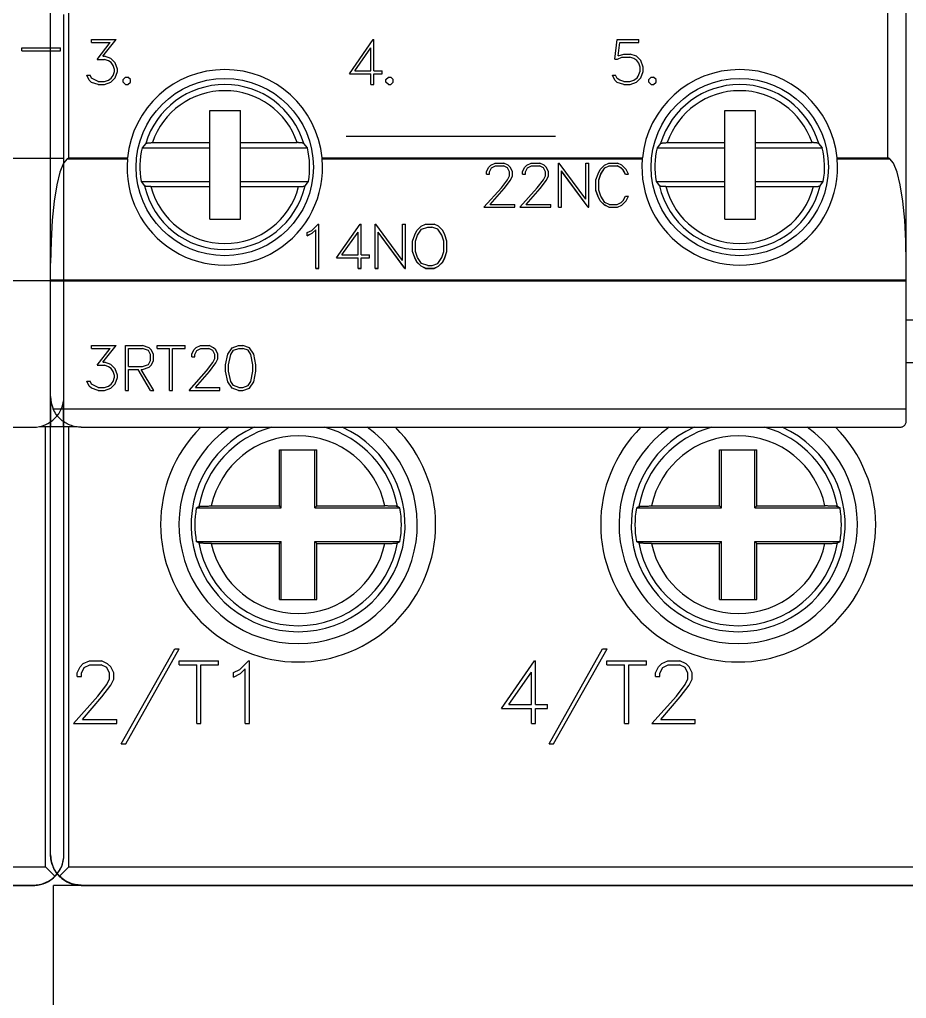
# Model space of a CAD drawing. Header units: millimetres. Extents: x -72 to 2978, y -1067 to 2817.
# Drawn here: x 362.91 to 391.93, y -854.9 to -822.87 of the extents above; entities that cross this region are included whole.
import ezdxf

# ---------------------------------------------------------------- set-up
doc = ezdxf.new("R2010")
doc.units = ezdxf.units.MM
doc.layers.add('00_COMPONENTS_1', color=7, linetype='Continuous')
doc.layers.add('10000_FRONT', color=7, linetype='Continuous')

msp = doc.modelspace()

# ---------------------------------------------------------------- linework, layer by layer
msp.add_line((380.453, -826.699), (373.604, -826.699))
at = {"layer": '00_COMPONENTS_1', "color": 7}
for p in [(364.023, -902.699), (408.823, -851.199)]:
    msp.add_line(p, (364.023, -851.199), dxfattribs=at)
at = {"layer": '10000_FRONT', "color": 7, "linetype": 'Continuous', "lineweight": 25}
for p, q in [((391.928, -836.009), (391.928, -781.409)), ((363.928, -836.189), (363.928, -782.209)), ((364.528, -827.393), (364.528, -790.025)), ((391.328, -827.393), (391.328, -790.025)), ((364.363, -827.409), (364.363, -822.709)), ((365.261, -823.526), (366.069, -823.526)), ((365.261, -823.624), (365.261, -823.526)), ((365.261, -823.624), (365.877, -823.624)), ((365.452, -824.174), (365.877, -823.624)), ((365.639, -824.074), (366.069, -823.526)), ((373.707, -824.646), (374.485, -823.526)), ((374.485, -823.526), (374.508, -823.526)), ((374.508, -824.548), (374.508, -823.526)), ((382.392, -824.169), (382.463, -823.526)), ((382.463, -823.526), (383.179, -823.526)), ((382.497, -824.062), (382.56, -823.624)), ((382.56, -823.624), (383.179, -823.624)), ((383.179, -823.624), (383.179, -823.526)), ((362.982, -823.792), (364.249, -823.792)), ((362.982, -823.89), (362.982, -823.792)), ((362.982, -823.89), (364.249, -823.89)), ((364.249, -823.89), (364.249, -823.792)), ((373.885, -824.548), (374.41, -823.792)), ((374.41, -824.548), (374.41, -823.792)), ((365.452, -824.174), (365.687, -824.174)), ((365.639, -824.074), (365.691, -824.074)), ((365.818, -824.219), (365.687, -824.174)), ((365.903, -824.144), (365.691, -824.074)), ((365.91, -824.279), (365.818, -824.219)), ((366.046, -824.288), (365.903, -824.144)), ((365.972, -824.372), (365.91, -824.279)), ((382.392, -824.169), (382.482, -824.169)), ((382.482, -824.169), (382.618, -824.1)), ((382.497, -824.062), (382.682, -824.002)), ((382.618, -824.1), (382.887, -824.1)), ((382.682, -824.002), (382.891, -824.002)), ((383.018, -824.145), (382.887, -824.1)), ((383.103, -824.072), (382.891, -824.002)), ((383.11, -824.207), (383.018, -824.145)), ((383.246, -824.216), (383.103, -824.072)), ((383.172, -824.299), (383.11, -824.207)), ((383.316, -824.428), (383.246, -824.216)), ((366.017, -824.503), (365.972, -824.372)), ((365.972, -824.7), (366.017, -824.567)), ((366.017, -824.567), (366.017, -824.503)), ((366.116, -824.499), (366.046, -824.288)), ((366.046, -824.783), (366.116, -824.571)), ((366.116, -824.571), (366.116, -824.499)), ((373.885, -824.548), (374.41, -824.548)), ((374.508, -824.548), (374.783, -824.548)), ((374.783, -824.646), (374.783, -824.548)), ((383.157, -824.722), (383.217, -824.565)), ((383.217, -824.431), (383.172, -824.299)), ((383.217, -824.565), (383.217, -824.431)), ((383.246, -824.782), (383.316, -824.57)), ((383.316, -824.57), (383.316, -824.428)), ((365.195, -824.854), (365.115, -824.692)), ((365.115, -824.692), (365.218, -824.692)), ((365.27, -824.926), (365.195, -824.854)), ((365.265, -824.788), (365.218, -824.692)), ((365.487, -824.898), (365.265, -824.788)), ((365.482, -824.996), (365.27, -824.926)), ((365.487, -824.898), (365.687, -824.898)), ((365.687, -824.898), (365.818, -824.852)), ((365.691, -824.996), (365.903, -824.925)), ((365.818, -824.852), (365.91, -824.792)), ((365.903, -824.925), (366.046, -824.783)), ((365.91, -824.792), (365.972, -824.7)), ((366.301, -824.837), (366.38, -824.758)), ((366.301, -824.917), (366.301, -824.837)), ((366.38, -824.996), (366.301, -824.917)), ((366.38, -824.758), (366.46, -824.758)), ((366.539, -824.837), (366.46, -824.758)), ((366.46, -824.996), (366.539, -824.917)), ((366.539, -824.917), (366.539, -824.837)), ((373.707, -824.646), (374.41, -824.646)), ((374.41, -824.996), (374.41, -824.646)), ((374.508, -824.646), (374.783, -824.646)), ((374.508, -824.996), (374.508, -824.646)), ((374.901, -824.837), (374.98, -824.758)), ((374.901, -824.917), (374.901, -824.837)), ((374.98, -824.996), (374.901, -824.917)), ((374.98, -824.758), (375.06, -824.758)), ((375.139, -824.837), (375.06, -824.758)), ((375.06, -824.996), (375.139, -824.917)), ((375.139, -824.917), (375.139, -824.837)), ((382.395, -824.854), (382.315, -824.692)), ((382.315, -824.692), (382.418, -824.692)), ((382.47, -824.926), (382.395, -824.854)), ((382.472, -824.799), (382.418, -824.692)), ((382.682, -824.996), (382.47, -824.926)), ((382.554, -824.852), (382.472, -824.799)), ((382.685, -824.898), (382.554, -824.852)), ((382.685, -824.898), (382.887, -824.898)), ((382.887, -824.898), (383.013, -824.857)), ((382.891, -824.996), (383.103, -824.925)), ((383.013, -824.857), (383.118, -824.781)), ((383.103, -824.925), (383.246, -824.782)), ((383.118, -824.781), (383.157, -824.722)), ((383.501, -824.837), (383.58, -824.758)), ((383.501, -824.917), (383.501, -824.837)), ((383.58, -824.996), (383.501, -824.917)), ((383.58, -824.758), (383.66, -824.758)), ((383.739, -824.837), (383.66, -824.758)), ((383.66, -824.996), (383.739, -824.917)), ((383.739, -824.917), (383.739, -824.837)), ((365.482, -824.996), (365.691, -824.996)), ((366.38, -824.996), (366.46, -824.996)), ((374.41, -824.996), (374.508, -824.996)), ((374.98, -824.996), (375.06, -824.996)), ((382.682, -824.996), (382.891, -824.996)), ((383.58, -824.996), (383.66, -824.996)), ((369.143, -825.849), (370.143, -825.849)), ((369.143, -826.899), (369.143, -825.849)), ((370.143, -826.899), (370.143, -825.849)), ((385.993, -825.849), (386.993, -825.849)), ((385.993, -826.899), (385.993, -825.849)), ((386.993, -826.899), (386.993, -825.849)), ((367.041, -826.928), (366.925, -827.069)), ((366.925, -827.069), (369.143, -827.069)), ((367.041, -826.928), (367.044, -826.925)), ((367.044, -826.925), (367.048, -826.923)), ((367.048, -826.923), (367.053, -826.92)), ((367.053, -826.92), (367.06, -826.918)), ((367.06, -826.918), (367.067, -826.916)), ((367.067, -826.916), (367.076, -826.914)), ((367.076, -826.914), (367.087, -826.911)), ((367.087, -826.911), (367.097, -826.91)), ((367.097, -826.91), (367.109, -826.908)), ((367.109, -826.908), (367.121, -826.906)), ((367.121, -826.906), (367.135, -826.905)), ((367.135, -826.905), (367.149, -826.903)), ((367.149, -826.903), (367.164, -826.902)), ((367.164, -826.902), (367.179, -826.901)), ((367.179, -826.901), (367.194, -826.9)), ((367.194, -826.9), (367.21, -826.9)), ((367.21, -826.9), (367.227, -826.899)), ((367.227, -826.899), (367.244, -826.899)), ((367.244, -826.899), (367.26, -826.899)), ((367.26, -826.899), (369.143, -826.899)), ((369.143, -827.069), (369.143, -826.899)), ((369.143, -828.169), (369.143, -827.069)), ((370.143, -826.899), (371.997, -826.899)), ((370.143, -827.069), (370.143, -826.899)), ((370.143, -827.069), (372.332, -827.069)), ((370.143, -828.169), (370.143, -827.069)), ((372.01, -826.899), (371.997, -826.899)), ((372.024, -826.899), (372.01, -826.899)), ((372.038, -826.899), (372.024, -826.899)), ((372.051, -826.9), (372.038, -826.899)), ((372.065, -826.9), (372.051, -826.9)), ((372.077, -826.901), (372.065, -826.9)), ((372.089, -826.902), (372.077, -826.901)), ((372.102, -826.903), (372.089, -826.902)), ((372.114, -826.904), (372.102, -826.903)), ((372.126, -826.905), (372.114, -826.904)), ((372.137, -826.906), (372.126, -826.905)), ((372.147, -826.908), (372.137, -826.906)), ((372.156, -826.909), (372.147, -826.908)), ((372.166, -826.911), (372.156, -826.909)), ((372.174, -826.912), (372.166, -826.911)), ((372.183, -826.914), (372.174, -826.912)), ((372.19, -826.916), (372.183, -826.914)), ((372.196, -826.918), (372.19, -826.916)), ((372.202, -826.919), (372.196, -826.918)), ((372.206, -826.921), (372.202, -826.919)), ((372.21, -826.923), (372.206, -826.921)), ((372.214, -826.926), (372.21, -826.923)), ((372.216, -826.928), (372.214, -826.926)), ((372.332, -827.069), (372.216, -826.928)), ((383.891, -826.928), (383.775, -827.069)), ((383.775, -827.069), (385.993, -827.069)), ((383.891, -826.928), (383.894, -826.925)), ((383.894, -826.925), (383.898, -826.923)), ((383.898, -826.923), (383.903, -826.92)), ((383.903, -826.92), (383.91, -826.918)), ((383.91, -826.918), (383.917, -826.916)), ((383.917, -826.916), (383.926, -826.914)), ((383.926, -826.914), (383.937, -826.911)), ((383.937, -826.911), (383.947, -826.91)), ((383.947, -826.91), (383.959, -826.908)), ((383.959, -826.908), (383.971, -826.906)), ((383.971, -826.906), (383.985, -826.905)), ((383.985, -826.905), (383.999, -826.903)), ((383.999, -826.903), (384.014, -826.902)), ((384.014, -826.902), (384.029, -826.901)), ((384.029, -826.901), (384.044, -826.9)), ((384.044, -826.9), (384.06, -826.9)), ((384.06, -826.9), (384.077, -826.899)), ((384.077, -826.899), (384.094, -826.899)), ((384.094, -826.899), (384.11, -826.899)), ((384.11, -826.899), (385.993, -826.899)), ((385.993, -827.069), (385.993, -826.899)), ((385.993, -828.169), (385.993, -827.069)), ((386.993, -826.899), (388.847, -826.899)), ((386.993, -827.069), (386.993, -826.899)), ((386.993, -827.069), (389.182, -827.069)), ((386.993, -828.169), (386.993, -827.069)), ((388.86, -826.899), (388.847, -826.899)), ((388.874, -826.899), (388.86, -826.899)), ((388.888, -826.899), (388.874, -826.899)), ((388.901, -826.9), (388.888, -826.899)), ((388.915, -826.9), (388.901, -826.9)), ((388.927, -826.901), (388.915, -826.9)), ((388.939, -826.902), (388.927, -826.901)), ((388.952, -826.903), (388.939, -826.902)), ((388.964, -826.904), (388.952, -826.903)), ((388.976, -826.905), (388.964, -826.904)), ((388.987, -826.906), (388.976, -826.905)), ((388.997, -826.908), (388.987, -826.906)), ((389.006, -826.909), (388.997, -826.908)), ((389.016, -826.911), (389.006, -826.909)), ((389.024, -826.912), (389.016, -826.911)), ((389.033, -826.914), (389.024, -826.912)), ((389.04, -826.916), (389.033, -826.914)), ((389.046, -826.918), (389.04, -826.916)), ((389.052, -826.919), (389.046, -826.918)), ((389.056, -826.921), (389.052, -826.919)), ((389.06, -826.923), (389.056, -826.921)), ((389.064, -826.926), (389.06, -826.923)), ((389.066, -826.928), (389.064, -826.926)), ((389.182, -827.069), (389.066, -826.928)), ((361.849, -827.409), (364.363, -827.409)), ((364.363, -831.406), (364.363, -827.409)), ((364.468, -827.428), (366.441, -827.428)), ((364.469, -827.428), (364.477, -827.423)), ((364.477, -827.423), (364.486, -827.418)), ((364.486, -827.418), (364.494, -827.413)), ((364.494, -827.413), (364.503, -827.408)), ((364.503, -827.408), (364.511, -827.403)), ((364.511, -827.403), (364.52, -827.398)), ((364.52, -827.398), (364.528, -827.393)), ((364.528, -827.393), (366.444, -827.393)), ((366.441, -827.423), (366.442, -827.418)), ((366.441, -827.428), (366.441, -827.423)), ((366.442, -827.413), (366.443, -827.408)), ((366.442, -827.418), (366.442, -827.413)), ((366.443, -827.403), (366.444, -827.398)), ((366.443, -827.408), (366.443, -827.403)), ((366.444, -827.398), (366.444, -827.393)), ((372.813, -827.398), (372.813, -827.393)), ((372.813, -827.393), (383.294, -827.393)), ((372.814, -827.403), (372.813, -827.398)), ((372.814, -827.408), (372.814, -827.403)), ((372.815, -827.413), (372.814, -827.408)), ((372.815, -827.418), (372.815, -827.413)), ((372.816, -827.423), (372.815, -827.418)), ((372.816, -827.428), (372.816, -827.423)), ((372.816, -827.428), (383.291, -827.428)), ((383.291, -827.423), (383.292, -827.418)), ((383.291, -827.428), (383.291, -827.423)), ((383.292, -827.413), (383.293, -827.408)), ((383.292, -827.418), (383.292, -827.413)), ((383.293, -827.403), (383.294, -827.398)), ((383.293, -827.408), (383.293, -827.403)), ((383.294, -827.398), (383.294, -827.393)), ((389.663, -827.398), (389.663, -827.393)), ((389.663, -827.393), (391.328, -827.393)), ((389.664, -827.403), (389.663, -827.398)), ((389.664, -827.408), (389.664, -827.403)), ((389.665, -827.413), (389.664, -827.408)), ((389.665, -827.418), (389.665, -827.413)), ((389.666, -827.423), (389.665, -827.418)), ((389.666, -827.428), (389.666, -827.423)), ((389.666, -827.428), (391.388, -827.428)), ((391.337, -827.398), (391.328, -827.393)), ((391.345, -827.403), (391.337, -827.398)), ((391.354, -827.408), (391.345, -827.403)), ((391.362, -827.413), (391.354, -827.408)), ((391.371, -827.418), (391.362, -827.413)), ((391.38, -827.423), (391.371, -827.418)), ((391.388, -827.428), (391.38, -827.423)), ((378.193, -827.847), (378.263, -827.706)), ((378.263, -827.706), (378.336, -827.636)), ((378.293, -827.849), (378.358, -827.722)), ((378.293, -827.855), (378.358, -827.728)), ((378.336, -827.636), (378.48, -827.567)), ((378.358, -827.722), (378.487, -827.658)), ((378.358, -827.728), (378.487, -827.663)), ((378.358, -827.728), (378.358, -827.722)), ((378.48, -827.567), (378.762, -827.567)), ((378.487, -827.658), (378.753, -827.658)), ((378.487, -827.663), (378.487, -827.658)), ((378.487, -827.663), (378.753, -827.663)), ((378.884, -827.722), (378.753, -827.658)), ((378.753, -827.663), (378.753, -827.658)), ((378.884, -827.727), (378.753, -827.663)), ((378.905, -827.637), (378.762, -827.567)), ((378.948, -827.849), (378.884, -827.722)), ((378.884, -827.727), (378.884, -827.722)), ((378.948, -827.855), (378.884, -827.727)), ((378.977, -827.707), (378.905, -827.637)), ((379.048, -827.849), (378.977, -827.707)), ((379.371, -827.847), (379.441, -827.706)), ((379.441, -827.706), (379.513, -827.636)), ((379.47, -827.849), (379.535, -827.722)), ((379.47, -827.855), (379.535, -827.728)), ((379.513, -827.636), (379.657, -827.567)), ((379.535, -827.722), (379.665, -827.658)), ((379.535, -827.728), (379.665, -827.663)), ((379.535, -827.728), (379.535, -827.722)), ((379.657, -827.567), (379.939, -827.567)), ((379.665, -827.658), (379.931, -827.658)), ((379.665, -827.663), (379.665, -827.658)), ((379.665, -827.663), (379.931, -827.663)), ((380.061, -827.722), (379.931, -827.658)), ((379.931, -827.663), (379.931, -827.658)), ((380.061, -827.727), (379.931, -827.663)), ((380.082, -827.637), (379.939, -827.567)), ((380.125, -827.849), (380.061, -827.722)), ((380.061, -827.727), (380.061, -827.722)), ((380.125, -827.855), (380.061, -827.727)), ((380.155, -827.707), (380.082, -827.637)), ((380.225, -827.849), (380.155, -827.707)), ((380.552, -827.567), (380.575, -827.567)), ((380.552, -829.015), (380.552, -827.567)), ((381.447, -828.75), (380.575, -827.567)), ((381.447, -827.567), (381.545, -827.567)), ((381.447, -828.75), (381.447, -827.567)), ((381.545, -829.015), (381.545, -827.567)), ((381.841, -827.914), (381.908, -827.775)), ((381.908, -827.775), (382.05, -827.637)), ((381.936, -827.921), (382.069, -827.722)), ((381.936, -827.927), (382.069, -827.728)), ((382.05, -827.637), (382.192, -827.567)), ((382.069, -827.722), (382.201, -827.658)), ((382.069, -827.728), (382.201, -827.663)), ((382.069, -827.728), (382.069, -827.722)), ((382.192, -827.567), (382.475, -827.567)), ((382.201, -827.658), (382.467, -827.658)), ((382.201, -827.663), (382.201, -827.658)), ((382.201, -827.663), (382.467, -827.663)), ((382.598, -827.724), (382.467, -827.658)), ((382.467, -827.663), (382.467, -827.658)), ((382.598, -827.729), (382.467, -827.663)), ((382.618, -827.636), (382.475, -827.567)), ((382.663, -827.788), (382.598, -827.724)), ((382.598, -827.729), (382.598, -827.724)), ((382.663, -827.794), (382.598, -827.729)), ((382.759, -827.774), (382.618, -827.636)), ((382.736, -827.928), (382.663, -827.788)), ((382.663, -827.794), (382.663, -827.788)), ((382.736, -827.934), (382.663, -827.794)), ((382.839, -827.934), (382.759, -827.774)), ((378.193, -827.934), (378.193, -827.847)), ((378.193, -827.928), (378.293, -827.928)), ((378.193, -827.934), (378.293, -827.934)), ((378.293, -827.934), (378.293, -827.849)), ((378.678, -828.382), (378.882, -828.114)), ((378.77, -828.397), (378.977, -828.125)), ((378.882, -828.114), (378.948, -827.982)), ((378.948, -827.982), (378.948, -827.849)), ((378.977, -828.125), (379.048, -827.986)), ((378.977, -828.131), (379.048, -827.992)), ((378.977, -828.131), (378.977, -828.125)), ((379.048, -827.992), (379.048, -827.849)), ((379.371, -827.934), (379.371, -827.847)), ((379.371, -827.928), (379.47, -827.928)), ((379.371, -827.934), (379.47, -827.934)), ((379.47, -827.934), (379.47, -827.849)), ((379.855, -828.382), (380.059, -828.114)), ((379.947, -828.397), (380.155, -828.125)), ((380.059, -828.114), (380.125, -827.982)), ((380.125, -827.982), (380.125, -827.849)), ((380.155, -828.125), (380.225, -827.986)), ((380.155, -828.131), (380.225, -827.992)), ((380.155, -828.131), (380.155, -828.125)), ((380.225, -827.992), (380.225, -827.849)), ((381.521, -829.009), (380.65, -827.826)), ((380.65, -829.015), (380.65, -827.826)), ((381.521, -829.015), (380.65, -827.832)), ((381.771, -828.12), (381.841, -827.914)), ((381.771, -828.461), (381.771, -828.12)), ((381.869, -828.118), (381.936, -827.921)), ((381.869, -828.124), (381.936, -827.927)), ((381.869, -828.458), (381.869, -828.118)), ((381.936, -827.927), (381.936, -827.921)), ((382.736, -827.928), (382.836, -827.928)), ((382.736, -827.934), (382.736, -827.928)), ((382.736, -827.934), (382.839, -827.934)), ((366.893, -828.169), (369.143, -828.169)), ((366.893, -828.169), (366.998, -828.31)), ((367.001, -828.312), (366.999, -828.31)), ((367.004, -828.314), (367.001, -828.312)), ((367.007, -828.316), (367.004, -828.314)), ((367.012, -828.318), (367.007, -828.316)), ((367.017, -828.32), (367.012, -828.318)), ((367.023, -828.322), (367.017, -828.32)), ((367.03, -828.324), (367.023, -828.322)), ((367.038, -828.325), (367.03, -828.324)), ((367.046, -828.327), (367.038, -828.325)), ((367.055, -828.329), (367.046, -828.327)), ((367.064, -828.33), (367.055, -828.329)), ((367.074, -828.331), (367.064, -828.33)), ((367.085, -828.333), (367.074, -828.331)), ((367.097, -828.334), (367.085, -828.333)), ((367.109, -828.335), (367.097, -828.334)), ((367.121, -828.336), (367.109, -828.335)), ((367.133, -828.337), (367.121, -828.336)), ((367.145, -828.337), (367.133, -828.337)), ((367.158, -828.338), (367.145, -828.337)), ((367.171, -828.338), (367.158, -828.338)), ((367.185, -828.339), (367.171, -828.338)), ((367.199, -828.339), (367.185, -828.339)), ((367.212, -828.339), (367.199, -828.339)), ((367.212, -828.339), (369.143, -828.339)), ((369.143, -828.339), (369.143, -828.169)), ((369.143, -829.399), (369.143, -828.339)), ((370.143, -828.169), (372.364, -828.169)), ((370.143, -828.339), (370.143, -828.169)), ((370.143, -828.339), (372.045, -828.339)), ((370.143, -829.399), (370.143, -828.339)), ((372.045, -828.339), (372.061, -828.339)), ((372.061, -828.339), (372.077, -828.338)), ((372.077, -828.338), (372.094, -828.338)), ((372.094, -828.338), (372.11, -828.337)), ((372.11, -828.337), (372.125, -828.336)), ((372.125, -828.336), (372.139, -828.335)), ((372.139, -828.335), (372.154, -828.334)), ((372.154, -828.334), (372.168, -828.333)), ((372.168, -828.333), (372.181, -828.331)), ((372.181, -828.331), (372.193, -828.33)), ((372.193, -828.33), (372.204, -828.328)), ((372.204, -828.328), (372.215, -828.326)), ((372.215, -828.326), (372.225, -828.324)), ((372.225, -828.324), (372.233, -828.322)), ((372.233, -828.322), (372.241, -828.32)), ((372.241, -828.32), (372.247, -828.318)), ((372.247, -828.318), (372.252, -828.315)), ((372.252, -828.315), (372.256, -828.313)), ((372.256, -828.313), (372.258, -828.31)), ((372.258, -828.31), (372.364, -828.169)), ((378.105, -829.015), (378.678, -828.382)), ((378.313, -828.912), (378.77, -828.397)), ((378.313, -828.918), (378.77, -828.403)), ((378.77, -828.403), (378.977, -828.131)), ((378.77, -828.403), (378.77, -828.397)), ((379.283, -829.015), (379.855, -828.382)), ((379.49, -828.912), (379.947, -828.397)), ((379.49, -828.918), (379.947, -828.403)), ((379.947, -828.403), (380.155, -828.131)), ((379.947, -828.403), (379.947, -828.397)), ((383.743, -828.169), (385.993, -828.169)), ((383.743, -828.169), (383.848, -828.31)), ((383.851, -828.312), (383.849, -828.31)), ((383.854, -828.314), (383.851, -828.312)), ((383.857, -828.316), (383.854, -828.314)), ((383.862, -828.318), (383.857, -828.316)), ((383.867, -828.32), (383.862, -828.318)), ((383.873, -828.322), (383.867, -828.32)), ((383.88, -828.324), (383.873, -828.322)), ((383.888, -828.325), (383.88, -828.324)), ((383.896, -828.327), (383.888, -828.325)), ((383.905, -828.329), (383.896, -828.327)), ((383.914, -828.33), (383.905, -828.329)), ((383.924, -828.331), (383.914, -828.33)), ((383.935, -828.333), (383.924, -828.331)), ((383.947, -828.334), (383.935, -828.333)), ((383.959, -828.335), (383.947, -828.334)), ((383.971, -828.336), (383.959, -828.335)), ((383.983, -828.337), (383.971, -828.336)), ((383.995, -828.337), (383.983, -828.337)), ((384.008, -828.338), (383.995, -828.337)), ((384.021, -828.338), (384.008, -828.338)), ((384.035, -828.339), (384.021, -828.338)), ((384.049, -828.339), (384.035, -828.339)), ((384.062, -828.339), (384.049, -828.339)), ((384.062, -828.339), (385.993, -828.339)), ((385.993, -828.339), (385.993, -828.169)), ((385.993, -829.399), (385.993, -828.339)), ((386.993, -828.169), (389.214, -828.169)), ((386.993, -828.339), (386.993, -828.169)), ((386.993, -828.339), (388.895, -828.339)), ((386.993, -829.399), (386.993, -828.339)), ((388.895, -828.339), (388.911, -828.339)), ((388.911, -828.339), (388.927, -828.338)), ((388.927, -828.338), (388.944, -828.338)), ((388.944, -828.338), (388.96, -828.337)), ((388.96, -828.337), (388.975, -828.336)), ((388.975, -828.336), (388.989, -828.335)), ((388.989, -828.335), (389.004, -828.334)), ((389.004, -828.334), (389.018, -828.333)), ((389.018, -828.333), (389.031, -828.331)), ((389.031, -828.331), (389.043, -828.33)), ((389.043, -828.33), (389.054, -828.328)), ((389.054, -828.328), (389.065, -828.326)), ((389.065, -828.326), (389.075, -828.324)), ((389.075, -828.324), (389.083, -828.322)), ((389.083, -828.322), (389.091, -828.32)), ((389.091, -828.32), (389.097, -828.318)), ((389.097, -828.318), (389.102, -828.315)), ((389.102, -828.315), (389.106, -828.313)), ((389.106, -828.313), (389.108, -828.31)), ((389.108, -828.31), (389.214, -828.169)), ((381.841, -828.662), (381.771, -828.456)), ((381.841, -828.668), (381.771, -828.461)), ((381.908, -828.801), (381.841, -828.662)), ((381.841, -828.668), (381.841, -828.662)), ((381.908, -828.807), (381.841, -828.668)), ((381.936, -828.655), (381.869, -828.458)), ((382.069, -828.854), (381.936, -828.655)), ((382.663, -828.788), (382.736, -828.648)), ((382.736, -828.648), (382.839, -828.648)), ((382.759, -828.802), (382.836, -828.648)), ((382.759, -828.808), (382.839, -828.648)), ((378.105, -829.015), (379.116, -829.015)), ((378.111, -829.009), (379.116, -829.009)), ((378.313, -828.918), (378.313, -828.912)), ((378.313, -828.918), (379.116, -828.918)), ((379.116, -829.015), (379.116, -828.918)), ((379.283, -829.015), (380.293, -829.015)), ((379.288, -829.009), (380.293, -829.009)), ((379.49, -828.918), (379.49, -828.912)), ((379.49, -828.918), (380.293, -828.918)), ((380.293, -829.015), (380.293, -828.918)), ((380.552, -829.009), (380.65, -829.009)), ((380.552, -829.015), (380.65, -829.015)), ((381.521, -829.009), (381.545, -829.009)), ((381.521, -829.015), (381.521, -829.009)), ((381.521, -829.015), (381.545, -829.015)), ((382.05, -828.939), (381.908, -828.801)), ((381.908, -828.807), (381.908, -828.801)), ((382.05, -828.945), (381.908, -828.807)), ((382.192, -829.009), (382.05, -828.939)), ((382.05, -828.945), (382.05, -828.939)), ((382.192, -829.015), (382.05, -828.945)), ((382.201, -828.918), (382.069, -828.854)), ((382.192, -829.009), (382.475, -829.009)), ((382.192, -829.015), (382.192, -829.009)), ((382.192, -829.015), (382.475, -829.015)), ((382.201, -828.918), (382.467, -828.918)), ((382.467, -828.918), (382.598, -828.852)), ((382.475, -829.009), (382.618, -828.94)), ((382.475, -829.015), (382.618, -828.946)), ((382.475, -829.015), (382.475, -829.009)), ((382.598, -828.852), (382.663, -828.788)), ((382.618, -828.94), (382.759, -828.802)), ((382.618, -828.946), (382.759, -828.808)), ((382.618, -828.946), (382.618, -828.94)), ((382.759, -828.808), (382.759, -828.802)), ((369.143, -829.399), (370.143, -829.399)), ((385.993, -829.399), (386.993, -829.399)), ((372.471, -829.771), (372.679, -829.567)), ((372.679, -829.567), (372.7, -829.567)), ((372.7, -831.015), (372.7, -829.567)), ((373.284, -830.67), (374.062, -829.567)), ((374.062, -829.567), (374.086, -829.567)), ((374.086, -830.574), (374.086, -829.567)), ((374.552, -829.567), (374.575, -829.567)), ((374.552, -831.015), (374.552, -829.567)), ((375.447, -830.75), (374.575, -829.567)), ((375.447, -829.567), (375.545, -829.567)), ((375.447, -830.75), (375.447, -829.567)), ((375.545, -831.015), (375.545, -829.567)), ((375.909, -829.775), (376.051, -829.636)), ((375.936, -829.922), (376.069, -829.725)), ((375.936, -829.928), (376.069, -829.73)), ((376.051, -829.636), (376.193, -829.567)), ((376.069, -829.725), (376.268, -829.659)), ((376.069, -829.73), (376.268, -829.664)), ((376.069, -829.73), (376.069, -829.725)), ((376.193, -829.567), (376.475, -829.567)), ((376.268, -829.659), (376.401, -829.659)), ((376.268, -829.664), (376.268, -829.659)), ((376.268, -829.664), (376.401, -829.664)), ((376.599, -829.725), (376.401, -829.659)), ((376.401, -829.664), (376.401, -829.659)), ((376.599, -829.73), (376.401, -829.664)), ((376.618, -829.636), (376.475, -829.567)), ((376.734, -829.922), (376.599, -829.725)), ((376.599, -829.73), (376.599, -829.725)), ((376.734, -829.928), (376.599, -829.73)), ((376.758, -829.775), (376.618, -829.636)), ((372.327, -829.843), (372.471, -829.771)), ((372.327, -829.944), (372.327, -829.843)), ((372.327, -829.939), (372.49, -829.86)), ((372.327, -829.944), (372.49, -829.865)), ((372.49, -829.86), (372.602, -829.748)), ((372.49, -829.865), (372.602, -829.754)), ((372.49, -829.865), (372.49, -829.86)), ((372.602, -829.754), (372.602, -829.748)), ((372.602, -831.015), (372.602, -829.754)), ((373.462, -830.568), (373.988, -829.823)), ((373.462, -830.574), (373.988, -829.829)), ((373.988, -829.829), (373.988, -829.823)), ((373.988, -830.574), (373.988, -829.829)), ((375.521, -831.009), (374.65, -829.826)), ((374.65, -829.832), (374.65, -829.826)), ((375.521, -831.015), (374.65, -829.832)), ((374.65, -831.015), (374.65, -829.832)), ((375.771, -830.12), (375.842, -829.914)), ((375.842, -829.914), (375.909, -829.775)), ((375.869, -830.119), (375.936, -829.922)), ((375.869, -830.125), (375.936, -829.928)), ((375.936, -829.928), (375.936, -829.922)), ((376.8, -830.119), (376.734, -829.922)), ((376.734, -829.928), (376.734, -829.922)), ((376.8, -830.125), (376.734, -829.928)), ((376.827, -829.914), (376.758, -829.775)), ((376.898, -830.12), (376.827, -829.914)), ((375.771, -830.461), (375.771, -830.12)), ((375.869, -830.458), (375.869, -830.119)), ((376.8, -830.458), (376.8, -830.119)), ((376.898, -830.461), (376.898, -830.12)), ((373.284, -830.67), (373.988, -830.67)), ((373.288, -830.664), (373.988, -830.664)), ((373.462, -830.574), (373.462, -830.568)), ((373.462, -830.574), (373.988, -830.574)), ((373.988, -831.015), (373.988, -830.664)), ((374.086, -830.574), (374.36, -830.574)), ((374.086, -830.664), (374.36, -830.664)), ((374.086, -830.67), (374.086, -830.664)), ((374.086, -830.67), (374.36, -830.67)), ((374.086, -831.015), (374.086, -830.67)), ((374.36, -830.67), (374.36, -830.574)), ((375.842, -830.662), (375.771, -830.456)), ((375.842, -830.668), (375.771, -830.461)), ((375.909, -830.801), (375.842, -830.662)), ((375.842, -830.668), (375.842, -830.662)), ((375.909, -830.807), (375.842, -830.668)), ((375.936, -830.655), (375.869, -830.458)), ((376.069, -830.852), (375.936, -830.655)), ((376.599, -830.852), (376.734, -830.655)), ((376.734, -830.655), (376.8, -830.458)), ((376.758, -830.801), (376.827, -830.662)), ((376.758, -830.807), (376.827, -830.668)), ((376.827, -830.662), (376.898, -830.456)), ((376.827, -830.668), (376.898, -830.461)), ((376.827, -830.668), (376.827, -830.662)), ((372.602, -831.009), (372.7, -831.009)), ((373.988, -831.009), (374.086, -831.009)), ((374.552, -831.009), (374.65, -831.009)), ((375.521, -831.009), (375.545, -831.009)), ((375.521, -831.015), (375.521, -831.009)), ((376.051, -830.939), (375.909, -830.801)), ((375.909, -830.807), (375.909, -830.801)), ((376.051, -830.945), (375.909, -830.807)), ((376.193, -831.009), (376.051, -830.939)), ((376.051, -830.945), (376.051, -830.939)), ((376.193, -831.015), (376.051, -830.945)), ((376.268, -830.918), (376.069, -830.852)), ((376.193, -831.009), (376.475, -831.009)), ((376.193, -831.015), (376.193, -831.009)), ((376.268, -830.918), (376.417, -830.918)), ((376.417, -830.918), (376.599, -830.852)), ((376.475, -831.009), (376.618, -830.939)), ((376.475, -831.015), (376.618, -830.945)), ((376.475, -831.015), (376.475, -831.009)), ((376.618, -830.939), (376.758, -830.801)), ((376.618, -830.945), (376.758, -830.807)), ((376.618, -830.945), (376.618, -830.939)), ((376.758, -830.807), (376.758, -830.801)), ((372.602, -831.015), (372.7, -831.015)), ((373.988, -831.015), (374.086, -831.015)), ((374.552, -831.015), (374.65, -831.015)), ((375.521, -831.015), (375.545, -831.015)), ((376.193, -831.015), (376.475, -831.015)), ((354.513, -831.406), (364.363, -831.406)), ((363.928, -831.39), (391.928, -831.39)), ((363.928, -831.425), (391.928, -831.425)), ((364.363, -835.209), (364.363, -831.406)), ((391.928, -832.699), (392.928, -832.699)), ((365.261, -833.536), (366.069, -833.536)), ((365.261, -833.634), (365.261, -833.536)), ((365.639, -834.084), (366.069, -833.536)), ((366.375, -833.536), (366.939, -833.536)), ((366.375, -835.006), (366.375, -833.536)), ((367.15, -833.607), (366.939, -833.536)), ((367.41, -833.536), (368.331, -833.536)), ((367.41, -833.634), (367.41, -833.536)), ((368.331, -833.634), (368.331, -833.536)), ((368.689, -833.606), (368.833, -833.536)), ((368.833, -833.536), (369.115, -833.536)), ((369.258, -833.607), (369.115, -833.536)), ((369.867, -833.607), (370.08, -833.536)), ((370.08, -833.536), (370.222, -833.536)), ((370.435, -833.607), (370.222, -833.536)), ((365.261, -833.634), (365.877, -833.634)), ((365.452, -834.184), (365.877, -833.634)), ((366.473, -833.634), (366.935, -833.634)), ((366.473, -834.222), (366.473, -833.634)), ((367.131, -833.701), (366.935, -833.634)), ((367.196, -833.829), (367.131, -833.701)), ((367.224, -833.678), (367.15, -833.607)), ((367.196, -834.027), (367.196, -833.829)), ((367.294, -833.821), (367.224, -833.678)), ((367.294, -834.034), (367.294, -833.821)), ((367.41, -833.634), (367.822, -833.634)), ((367.822, -835.006), (367.822, -833.634)), ((367.92, -833.634), (368.331, -833.634)), ((367.92, -835.006), (367.92, -833.634)), ((368.547, -833.82), (368.617, -833.677)), ((368.547, -833.909), (368.547, -833.82)), ((368.617, -833.677), (368.689, -833.606)), ((368.646, -833.828), (368.711, -833.699)), ((368.646, -833.909), (368.646, -833.828)), ((368.711, -833.699), (368.841, -833.634)), ((368.841, -833.634), (369.107, -833.634)), ((369.237, -833.699), (369.107, -833.634)), ((369.301, -833.828), (369.237, -833.699)), ((369.331, -833.678), (369.258, -833.607)), ((369.301, -833.957), (369.301, -833.828)), ((369.401, -833.822), (369.331, -833.678)), ((369.401, -833.967), (369.401, -833.822)), ((369.655, -834.166), (369.724, -833.82)), ((369.724, -833.82), (369.867, -833.607)), ((369.753, -834.169), (369.822, -833.83)), ((369.822, -833.83), (369.914, -833.691)), ((369.914, -833.691), (370.085, -833.633)), ((370.085, -833.633), (370.218, -833.633)), ((370.388, -833.691), (370.218, -833.633)), ((370.48, -833.83), (370.388, -833.691)), ((370.579, -833.82), (370.435, -833.607)), ((370.549, -834.169), (370.48, -833.83)), ((370.647, -834.166), (370.579, -833.82)), ((363.928, -834.099), (363.928, -834.099)), ((365.452, -834.184), (365.687, -834.184)), ((365.639, -834.084), (365.691, -834.084)), ((365.818, -834.229), (365.687, -834.184)), ((365.903, -834.154), (365.691, -834.084)), ((366.046, -834.298), (365.903, -834.154)), ((366.935, -834.222), (367.131, -834.155)), ((367.131, -834.155), (367.196, -834.027)), ((367.15, -834.249), (367.224, -834.178)), ((367.224, -834.178), (367.294, -834.034)), ((368.547, -833.909), (368.646, -833.909)), ((369.031, -834.363), (369.235, -834.091)), ((369.123, -834.385), (369.331, -834.108)), ((369.235, -834.091), (369.301, -833.957)), ((369.331, -834.108), (369.401, -833.967)), ((369.655, -834.376), (369.655, -834.166)), ((369.753, -834.37), (369.753, -834.169)), ((370.549, -834.37), (370.549, -834.169)), ((370.647, -834.376), (370.647, -834.166)), ((391.928, -834.089), (392.928, -834.089)), ((365.91, -834.289), (365.818, -834.229)), ((365.972, -834.382), (365.91, -834.289)), ((366.017, -834.513), (365.972, -834.382)), ((366.017, -834.577), (366.017, -834.513)), ((366.116, -834.509), (366.046, -834.298)), ((366.116, -834.581), (366.116, -834.509)), ((366.473, -834.222), (366.935, -834.222)), ((366.473, -834.32), (366.79, -834.32)), ((366.473, -835.006), (366.473, -834.32)), ((367.2, -835.006), (366.79, -834.32)), ((367.306, -835.006), (366.896, -834.32)), ((366.896, -834.32), (366.939, -834.32)), ((366.939, -834.32), (367.15, -834.249)), ((368.459, -835.006), (369.031, -834.363)), ((368.666, -834.908), (369.123, -834.385)), ((369.724, -834.722), (369.655, -834.376)), ((369.822, -834.71), (369.753, -834.37)), ((370.48, -834.71), (370.549, -834.37)), ((370.579, -834.722), (370.647, -834.376)), ((365.195, -834.864), (365.115, -834.702)), ((365.115, -834.702), (365.218, -834.702)), ((365.265, -834.798), (365.218, -834.702)), ((365.487, -834.908), (365.265, -834.798)), ((365.818, -834.862), (365.91, -834.802)), ((365.903, -834.935), (366.046, -834.793)), ((365.91, -834.802), (365.972, -834.71)), ((365.972, -834.71), (366.017, -834.577)), ((366.046, -834.793), (366.116, -834.581)), ((369.867, -834.935), (369.724, -834.722)), ((369.914, -834.849), (369.822, -834.71)), ((370.085, -834.906), (369.914, -834.849)), ((370.218, -834.906), (370.388, -834.849)), ((370.388, -834.849), (370.48, -834.71)), ((370.435, -834.935), (370.579, -834.722)), ((365.27, -834.936), (365.195, -834.864)), ((365.482, -835.006), (365.27, -834.936)), ((365.482, -835.006), (365.691, -835.006)), ((365.487, -834.908), (365.687, -834.908)), ((365.687, -834.908), (365.818, -834.862)), ((365.691, -835.006), (365.903, -834.935)), ((366.375, -835.006), (366.473, -835.006)), ((367.2, -835.006), (367.306, -835.006)), ((367.822, -835.006), (367.92, -835.006)), ((368.459, -835.006), (369.469, -835.006)), ((368.666, -834.908), (369.469, -834.908)), ((369.469, -835.006), (369.469, -834.908)), ((370.08, -835.006), (369.867, -834.935)), ((370.08, -835.006), (370.222, -835.006)), ((370.085, -834.906), (370.218, -834.906)), ((370.222, -835.006), (370.435, -834.935)), ((363.938, -836.189), (363.938, -835.35)), ((364.353, -836.189), (364.353, -835.35)), ((364.363, -836.189), (364.363, -835.217)), ((364.036, -835.659), (364.012, -835.609)), ((364.012, -835.609), (391.928, -835.609)), ((364.062, -835.709), (364.036, -835.659)), ((364.092, -835.757), (364.062, -835.709)), ((364.124, -835.803), (364.092, -835.757)), ((364.159, -835.848), (364.124, -835.803)), ((364.196, -835.889), (364.159, -835.848)), ((364.233, -835.928), (364.196, -835.889)), ((364.272, -835.963), (364.233, -835.928)), ((364.311, -835.995), (364.272, -835.963)), ((364.35, -836.025), (364.311, -835.995)), ((364.39, -836.052), (364.35, -836.025)), ((364.432, -836.077), (364.39, -836.052)), ((364.475, -836.1), (364.432, -836.077)), ((364.519, -836.121), (364.475, -836.1)), ((364.564, -836.14), (364.519, -836.121)), ((391.882, -836.137), (391.894, -836.12)), ((391.894, -836.12), (391.906, -836.102)), ((391.906, -836.102), (391.915, -836.081)), ((391.915, -836.081), (391.922, -836.059)), ((391.922, -836.059), (391.927, -836.035)), ((391.927, -836.035), (391.928, -836.009)), ((354.513, -836.209), (363.363, -836.209)), ((363.562, -836.189), (364.363, -836.189)), ((363.763, -850.589), (363.763, -836.189)), ((363.928, -836.189), (364.528, -836.189)), ((363.928, -850.189), (363.928, -836.189)), ((364.363, -850.189), (364.363, -836.189)), ((364.528, -836.189), (364.73, -836.189)), ((364.528, -850.589), (364.528, -836.189)), ((364.61, -836.157), (364.564, -836.14)), ((364.656, -836.171), (364.61, -836.157)), ((364.702, -836.183), (364.656, -836.171)), ((364.748, -836.192), (364.702, -836.183)), ((364.794, -836.2), (364.748, -836.192)), ((364.84, -836.205), (364.794, -836.2)), ((364.884, -836.208), (364.84, -836.205)), ((364.928, -836.209), (364.884, -836.208)), ((364.928, -836.209), (391.728, -836.209)), ((391.728, -836.209), (391.747, -836.208)), ((391.747, -836.208), (391.765, -836.205)), ((391.765, -836.205), (391.783, -836.201)), ((391.783, -836.201), (391.801, -836.195)), ((391.801, -836.195), (391.819, -836.187)), ((391.819, -836.187), (391.836, -836.178)), ((391.836, -836.178), (391.852, -836.166)), ((391.852, -836.166), (391.867, -836.153)), ((391.867, -836.153), (391.882, -836.137)), ((371.416, -836.949), (372.641, -836.949)), ((371.416, -838.786), (371.416, -836.949)), ((371.478, -838.849), (371.478, -836.949)), ((372.578, -838.849), (372.578, -836.949)), ((372.641, -838.786), (372.641, -836.949)), ((385.816, -836.949), (387.041, -836.949)), ((385.816, -838.786), (385.816, -836.949)), ((385.878, -838.849), (385.878, -836.949)), ((386.978, -838.849), (386.978, -836.949)), ((387.041, -838.786), (387.041, -836.949)), ((368.696, -838.849), (368.708, -838.843)), ((368.696, -838.849), (371.478, -838.849)), ((368.708, -838.843), (368.719, -838.836)), ((368.719, -838.836), (368.731, -838.83)), ((368.731, -838.83), (368.743, -838.824)), ((368.743, -838.824), (368.754, -838.817)), ((368.754, -838.817), (368.766, -838.811)), ((368.766, -838.811), (368.778, -838.805)), ((368.778, -838.805), (368.782, -838.803)), ((368.782, -838.803), (368.789, -838.802)), ((368.789, -838.802), (368.799, -838.8)), ((368.799, -838.8), (368.81, -838.799)), ((368.81, -838.799), (368.824, -838.797)), ((368.824, -838.797), (368.84, -838.796)), ((368.84, -838.796), (368.859, -838.794)), ((368.859, -838.794), (368.879, -838.793)), ((368.879, -838.793), (368.901, -838.792)), ((368.901, -838.792), (368.924, -838.791)), ((368.924, -838.791), (368.95, -838.79)), ((368.95, -838.79), (368.977, -838.789)), ((368.977, -838.789), (369.005, -838.788)), ((369.005, -838.788), (369.033, -838.788)), ((369.033, -838.788), (369.062, -838.787)), ((369.062, -838.787), (369.093, -838.787)), ((369.093, -838.787), (369.125, -838.786)), ((369.125, -838.786), (369.157, -838.786)), ((369.157, -838.786), (369.188, -838.786)), ((369.188, -838.786), (371.416, -838.786)), ((371.478, -838.849), (371.416, -838.786)), ((372.578, -838.849), (372.641, -838.786)), ((372.578, -838.849), (375.361, -838.849)), ((372.641, -838.786), (374.869, -838.786)), ((374.894, -838.786), (374.869, -838.786)), ((374.92, -838.786), (374.894, -838.786)), ((374.947, -838.786), (374.92, -838.786)), ((374.973, -838.787), (374.947, -838.786)), ((374.998, -838.787), (374.973, -838.787)), ((375.023, -838.787), (374.998, -838.787)), ((375.046, -838.788), (375.023, -838.787)), ((375.069, -838.789), (375.046, -838.788)), ((375.092, -838.789), (375.069, -838.789)), ((375.114, -838.79), (375.092, -838.789)), ((375.135, -838.791), (375.114, -838.79)), ((375.154, -838.792), (375.135, -838.791)), ((375.172, -838.793), (375.154, -838.792)), ((375.189, -838.794), (375.172, -838.793)), ((375.205, -838.795), (375.189, -838.794)), ((375.22, -838.796), (375.205, -838.795)), ((375.234, -838.797), (375.22, -838.796)), ((375.245, -838.799), (375.234, -838.797)), ((375.255, -838.8), (375.245, -838.799)), ((375.263, -838.801), (375.255, -838.8)), ((375.27, -838.802), (375.263, -838.801)), ((375.276, -838.804), (375.27, -838.802)), ((375.279, -838.805), (375.276, -838.804)), ((375.291, -838.811), (375.279, -838.805)), ((375.302, -838.817), (375.291, -838.811)), ((375.314, -838.824), (375.302, -838.817)), ((375.326, -838.83), (375.314, -838.824)), ((375.337, -838.836), (375.326, -838.83)), ((375.349, -838.843), (375.337, -838.836)), ((375.361, -838.849), (375.349, -838.843)), ((383.096, -838.849), (383.108, -838.843)), ((383.096, -838.849), (385.878, -838.849)), ((383.108, -838.843), (383.119, -838.836)), ((383.119, -838.836), (383.131, -838.83)), ((383.131, -838.83), (383.143, -838.824)), ((383.143, -838.824), (383.154, -838.817)), ((383.154, -838.817), (383.166, -838.811)), ((383.166, -838.811), (383.178, -838.805)), ((383.178, -838.805), (383.182, -838.803)), ((383.182, -838.803), (383.189, -838.802)), ((383.189, -838.802), (383.199, -838.8)), ((383.199, -838.8), (383.21, -838.799)), ((383.21, -838.799), (383.224, -838.797)), ((383.224, -838.797), (383.24, -838.796)), ((383.24, -838.796), (383.259, -838.794)), ((383.259, -838.794), (383.279, -838.793)), ((383.279, -838.793), (383.301, -838.792)), ((383.301, -838.792), (383.324, -838.791)), ((383.324, -838.791), (383.35, -838.79)), ((383.35, -838.79), (383.377, -838.789)), ((383.377, -838.789), (383.405, -838.788)), ((383.405, -838.788), (383.433, -838.788)), ((383.433, -838.788), (383.462, -838.787)), ((383.462, -838.787), (383.493, -838.787)), ((383.493, -838.787), (383.525, -838.786)), ((383.525, -838.786), (383.557, -838.786)), ((383.557, -838.786), (383.588, -838.786)), ((383.588, -838.786), (385.816, -838.786)), ((385.878, -838.849), (385.816, -838.786)), ((386.978, -838.849), (387.041, -838.786)), ((386.978, -838.849), (389.761, -838.849)), ((387.041, -838.786), (389.269, -838.786)), ((389.294, -838.786), (389.269, -838.786)), ((389.32, -838.786), (389.294, -838.786)), ((389.347, -838.786), (389.32, -838.786)), ((389.373, -838.787), (389.347, -838.786)), ((389.398, -838.787), (389.373, -838.787)), ((389.423, -838.787), (389.398, -838.787)), ((389.446, -838.788), (389.423, -838.787)), ((389.469, -838.789), (389.446, -838.788)), ((389.492, -838.789), (389.469, -838.789)), ((389.514, -838.79), (389.492, -838.789)), ((389.535, -838.791), (389.514, -838.79)), ((389.554, -838.792), (389.535, -838.791)), ((389.572, -838.793), (389.554, -838.792)), ((389.589, -838.794), (389.572, -838.793)), ((389.605, -838.795), (389.589, -838.794)), ((389.62, -838.796), (389.605, -838.795)), ((389.634, -838.797), (389.62, -838.796)), ((389.645, -838.799), (389.634, -838.797)), ((389.655, -838.8), (389.645, -838.799)), ((389.663, -838.801), (389.655, -838.8)), ((389.67, -838.802), (389.663, -838.801)), ((389.676, -838.804), (389.67, -838.802)), ((389.679, -838.805), (389.676, -838.804)), ((389.691, -838.811), (389.679, -838.805)), ((389.702, -838.817), (389.691, -838.811)), ((389.714, -838.824), (389.702, -838.817)), ((389.726, -838.83), (389.714, -838.824)), ((389.737, -838.836), (389.726, -838.83)), ((389.749, -838.843), (389.737, -838.836)), ((389.761, -838.849), (389.749, -838.843)), ((368.708, -839.955), (368.696, -839.949)), ((368.696, -839.949), (371.478, -839.949)), ((368.719, -839.961), (368.708, -839.955)), ((368.731, -839.968), (368.719, -839.961)), ((368.743, -839.974), (368.731, -839.968)), ((368.754, -839.98), (368.743, -839.974)), ((371.416, -840.012), (371.478, -839.949)), ((371.478, -841.849), (371.478, -839.949)), ((372.641, -840.012), (372.578, -839.949)), ((372.578, -839.949), (375.361, -839.949)), ((372.578, -841.849), (372.578, -839.949)), ((375.302, -839.98), (375.314, -839.974)), ((375.314, -839.974), (375.326, -839.968)), ((375.326, -839.968), (375.337, -839.961)), ((375.337, -839.961), (375.349, -839.955)), ((375.349, -839.955), (375.361, -839.949)), ((383.108, -839.955), (383.096, -839.949)), ((383.096, -839.949), (385.878, -839.949)), ((383.119, -839.961), (383.108, -839.955)), ((383.131, -839.968), (383.119, -839.961)), ((383.143, -839.974), (383.131, -839.968)), ((383.154, -839.98), (383.143, -839.974)), ((385.816, -840.012), (385.878, -839.949)), ((385.878, -841.849), (385.878, -839.949)), ((387.041, -840.012), (386.978, -839.949)), ((386.978, -839.949), (389.761, -839.949)), ((386.978, -841.849), (386.978, -839.949)), ((389.702, -839.98), (389.714, -839.974)), ((389.714, -839.974), (389.726, -839.968)), ((389.726, -839.968), (389.737, -839.961)), ((389.737, -839.961), (389.749, -839.955)), ((389.749, -839.955), (389.761, -839.949)), ((368.766, -839.986), (368.754, -839.98)), ((368.778, -839.993), (368.766, -839.986)), ((368.781, -839.994), (368.778, -839.993)), ((368.786, -839.995), (368.781, -839.994)), ((368.794, -839.997), (368.786, -839.995)), ((368.802, -839.998), (368.794, -839.997)), ((368.812, -839.999), (368.802, -839.998)), ((368.823, -840), (368.812, -839.999)), ((368.836, -840.002), (368.823, -840)), ((368.851, -840.003), (368.836, -840.002)), ((368.868, -840.004), (368.851, -840.003)), ((368.885, -840.005), (368.868, -840.004)), ((368.902, -840.006), (368.885, -840.005)), ((368.922, -840.007), (368.902, -840.006)), ((368.943, -840.008), (368.922, -840.007)), ((368.965, -840.008), (368.943, -840.008)), ((368.988, -840.009), (368.965, -840.008)), ((369.011, -840.01), (368.988, -840.009)), ((369.034, -840.01), (369.011, -840.01)), ((369.058, -840.011), (369.034, -840.01)), ((369.084, -840.011), (369.058, -840.011)), ((369.11, -840.011), (369.084, -840.011)), ((369.136, -840.012), (369.11, -840.011)), ((369.162, -840.012), (369.136, -840.012)), ((369.188, -840.012), (369.162, -840.012)), ((369.188, -840.012), (371.416, -840.012)), ((371.416, -841.849), (371.416, -840.012)), ((372.641, -840.012), (374.869, -840.012)), ((372.641, -841.849), (372.641, -840.012)), ((374.869, -840.012), (374.9, -840.012)), ((374.9, -840.012), (374.932, -840.012)), ((374.932, -840.012), (374.964, -840.011)), ((374.964, -840.011), (374.995, -840.011)), ((374.995, -840.011), (375.024, -840.01)), ((375.024, -840.01), (375.052, -840.01)), ((375.052, -840.01), (375.08, -840.009)), ((375.08, -840.009), (375.107, -840.008)), ((375.107, -840.008), (375.133, -840.007)), ((375.133, -840.007), (375.156, -840.006)), ((375.156, -840.006), (375.177, -840.005)), ((375.177, -840.005), (375.198, -840.003)), ((375.198, -840.003), (375.217, -840.002)), ((375.217, -840.002), (375.233, -840)), ((375.233, -840), (375.247, -839.999)), ((375.247, -839.999), (375.258, -839.998)), ((375.258, -839.998), (375.268, -839.996)), ((375.268, -839.996), (375.275, -839.994)), ((375.275, -839.994), (375.279, -839.993)), ((375.279, -839.993), (375.291, -839.986)), ((375.291, -839.986), (375.302, -839.98)), ((383.166, -839.986), (383.154, -839.98)), ((383.178, -839.993), (383.166, -839.986)), ((383.181, -839.994), (383.178, -839.993)), ((383.186, -839.995), (383.181, -839.994)), ((383.194, -839.997), (383.186, -839.995)), ((383.202, -839.998), (383.194, -839.997)), ((383.212, -839.999), (383.202, -839.998)), ((383.223, -840), (383.212, -839.999)), ((383.236, -840.002), (383.223, -840)), ((383.251, -840.003), (383.236, -840.002)), ((383.268, -840.004), (383.251, -840.003)), ((383.285, -840.005), (383.268, -840.004)), ((383.302, -840.006), (383.285, -840.005)), ((383.322, -840.007), (383.302, -840.006)), ((383.343, -840.008), (383.322, -840.007)), ((383.365, -840.008), (383.343, -840.008)), ((383.388, -840.009), (383.365, -840.008)), ((383.411, -840.01), (383.388, -840.009)), ((383.434, -840.01), (383.411, -840.01)), ((383.458, -840.011), (383.434, -840.01)), ((383.484, -840.011), (383.458, -840.011)), ((383.51, -840.011), (383.484, -840.011)), ((383.536, -840.012), (383.51, -840.011)), ((383.562, -840.012), (383.536, -840.012)), ((383.588, -840.012), (383.562, -840.012)), ((383.588, -840.012), (385.816, -840.012)), ((385.816, -841.849), (385.816, -840.012)), ((387.041, -840.012), (389.269, -840.012)), ((387.041, -841.849), (387.041, -840.012)), ((389.269, -840.012), (389.3, -840.012)), ((389.3, -840.012), (389.332, -840.012)), ((389.332, -840.012), (389.364, -840.011)), ((389.364, -840.011), (389.395, -840.011)), ((389.395, -840.011), (389.424, -840.01)), ((389.424, -840.01), (389.452, -840.01)), ((389.452, -840.01), (389.48, -840.009)), ((389.48, -840.009), (389.507, -840.008)), ((389.507, -840.008), (389.533, -840.007)), ((389.533, -840.007), (389.556, -840.006)), ((389.556, -840.006), (389.577, -840.005)), ((389.577, -840.005), (389.598, -840.003)), ((389.598, -840.003), (389.617, -840.002)), ((389.617, -840.002), (389.633, -840)), ((389.633, -840), (389.647, -839.999)), ((389.647, -839.999), (389.658, -839.998)), ((389.658, -839.998), (389.668, -839.996)), ((389.668, -839.996), (389.675, -839.994)), ((389.675, -839.994), (389.679, -839.993)), ((389.679, -839.993), (389.691, -839.986)), ((389.691, -839.986), (389.702, -839.98)), ((371.416, -841.849), (372.641, -841.849)), ((385.816, -841.849), (387.041, -841.849)), ((366.239, -846.571), (367.993, -843.455)), ((366.387, -846.571), (368.14, -843.455)), ((367.993, -843.455), (368.14, -843.455)), ((380.239, -846.571), (381.993, -843.455)), ((380.387, -846.571), (382.14, -843.455)), ((381.993, -843.455), (382.14, -843.455)), ((364.8, -844.245), (364.897, -844.044)), ((364.897, -844.044), (364.999, -843.944)), ((364.939, -844.256), (365.03, -844.075)), ((364.999, -843.944), (365.2, -843.847)), ((365.03, -844.075), (365.211, -843.984)), ((365.2, -843.847), (365.595, -843.847)), ((365.211, -843.984), (365.583, -843.984)), ((365.766, -844.075), (365.583, -843.984)), ((365.795, -843.946), (365.595, -843.847)), ((365.855, -844.256), (365.766, -844.075)), ((365.897, -844.046), (365.795, -843.946)), ((365.996, -844.247), (365.897, -844.046)), ((368.135, -843.847), (369.425, -843.847)), ((368.135, -843.984), (368.135, -843.847)), ((368.135, -843.984), (368.711, -843.984)), ((368.711, -845.905), (368.711, -843.984)), ((368.849, -843.984), (369.425, -843.984)), ((368.849, -845.905), (368.849, -843.984)), ((369.425, -843.984), (369.425, -843.847)), ((369.914, -844.239), (370.115, -844.137)), ((370.115, -844.137), (370.407, -843.847)), ((370.141, -844.271), (370.298, -844.113)), ((370.298, -845.905), (370.298, -844.113)), ((370.407, -843.847), (370.435, -843.847)), ((370.435, -845.905), (370.435, -843.847)), ((378.678, -845.415), (379.767, -843.847)), ((379.767, -843.847), (379.8, -843.847)), ((379.8, -845.277), (379.8, -843.847)), ((382.135, -843.847), (383.425, -843.847)), ((382.135, -843.984), (382.135, -843.847)), ((382.135, -843.984), (382.711, -843.984)), ((382.711, -845.905), (382.711, -843.984)), ((382.849, -843.984), (383.425, -843.984)), ((382.849, -845.905), (382.849, -843.984)), ((383.425, -843.984), (383.425, -843.847)), ((383.726, -844.245), (383.824, -844.044)), ((383.824, -844.044), (383.926, -843.944)), ((383.865, -844.256), (383.957, -844.075)), ((383.926, -843.944), (384.127, -843.847)), ((383.957, -844.075), (384.137, -843.984)), ((384.127, -843.847), (384.522, -843.847)), ((384.137, -843.984), (384.51, -843.984)), ((384.692, -844.075), (384.51, -843.984)), ((384.722, -843.946), (384.522, -843.847)), ((384.782, -844.256), (384.692, -844.075)), ((384.823, -844.046), (384.722, -843.946)), ((384.923, -844.247), (384.823, -844.046)), ((364.8, -844.369), (364.8, -844.245)), ((364.8, -844.369), (364.939, -844.369)), ((364.939, -844.369), (364.939, -844.256)), ((365.763, -844.624), (365.855, -844.436)), ((365.855, -844.436), (365.855, -844.256)), ((365.897, -844.648), (365.996, -844.451)), ((365.996, -844.451), (365.996, -844.247)), ((369.914, -844.383), (369.914, -844.239)), ((369.914, -844.383), (370.141, -844.271)), ((378.928, -845.277), (379.663, -844.219)), ((379.663, -845.277), (379.663, -844.219)), ((383.726, -844.369), (383.726, -844.245)), ((383.726, -844.369), (383.865, -844.369)), ((383.865, -844.369), (383.865, -844.256)), ((384.689, -844.624), (384.782, -844.436)), ((384.782, -844.436), (384.782, -844.256)), ((384.823, -844.648), (384.923, -844.451)), ((384.923, -844.451), (384.923, -844.247)), ((365.477, -845.005), (365.763, -844.624)), ((365.606, -845.035), (365.897, -844.648)), ((384.404, -845.005), (384.689, -844.624)), ((384.533, -845.035), (384.823, -844.648)), ((364.676, -845.905), (365.477, -845.005)), ((364.967, -845.767), (365.606, -845.035)), ((383.603, -845.905), (384.404, -845.005)), ((383.894, -845.767), (384.533, -845.035)), ((378.678, -845.415), (379.663, -845.415)), ((378.928, -845.277), (379.663, -845.277)), ((379.663, -845.905), (379.663, -845.415)), ((379.8, -845.277), (380.185, -845.277)), ((379.8, -845.415), (380.185, -845.415)), ((379.8, -845.905), (379.8, -845.415)), ((380.185, -845.415), (380.185, -845.277)), ((364.676, -845.905), (366.091, -845.905)), ((364.967, -845.767), (366.091, -845.767)), ((366.091, -845.905), (366.091, -845.767)), ((368.711, -845.905), (368.849, -845.905)), ((370.298, -845.905), (370.435, -845.905)), ((379.663, -845.905), (379.8, -845.905)), ((382.711, -845.905), (382.849, -845.905)), ((383.603, -845.905), (385.018, -845.905)), ((383.894, -845.767), (385.018, -845.767)), ((385.018, -845.905), (385.018, -845.767)), ((366.239, -846.571), (366.387, -846.571)), ((380.239, -846.571), (380.387, -846.571)), ((363.93, -850.237), (363.928, -850.189)), ((363.928, -850.199), (363.928, -850.189)), ((364.362, -850.237), (364.363, -850.189)), ((364.363, -850.199), (364.363, -850.198)), ((363.933, -850.286), (363.93, -850.237)), ((363.939, -850.335), (363.933, -850.286)), ((363.948, -850.385), (363.939, -850.335)), ((363.959, -850.436), (363.948, -850.385)), ((363.973, -850.486), (363.959, -850.436)), ((363.99, -850.535), (363.973, -850.486)), ((364.01, -850.584), (363.99, -850.535)), ((364.281, -850.584), (364.301, -850.535)), ((364.301, -850.535), (364.318, -850.486)), ((364.318, -850.486), (364.332, -850.436)), ((364.332, -850.436), (364.343, -850.385)), ((364.343, -850.385), (364.352, -850.335)), ((364.352, -850.335), (364.358, -850.286)), ((364.358, -850.286), (364.362, -850.237)), ((319.963, -850.589), (363.763, -850.589)), ((364.07, -850.896), (363.763, -850.589)), ((364.032, -850.633), (364.01, -850.584)), ((364.036, -850.649), (364.012, -850.599)), ((364.012, -850.599), (364.016, -850.599)), ((364.057, -850.68), (364.032, -850.633)), ((364.062, -850.699), (364.036, -850.649)), ((364.085, -850.725), (364.057, -850.68)), ((364.092, -850.747), (364.062, -850.699)), ((364.07, -850.896), (364.109, -850.854)), ((364.114, -850.769), (364.085, -850.725)), ((364.124, -850.793), (364.092, -850.747)), ((364.096, -850.879), (364.132, -850.838)), ((364.109, -850.854), (364.145, -850.812)), ((364.146, -850.812), (364.114, -850.769)), ((364.159, -850.838), (364.124, -850.793)), ((364.132, -850.838), (364.167, -850.793)), ((364.145, -850.812), (364.177, -850.769)), ((364.182, -850.854), (364.146, -850.812)), ((364.196, -850.879), (364.159, -850.838)), ((364.167, -850.793), (364.199, -850.747)), ((364.177, -850.769), (364.207, -850.725)), ((364.221, -850.896), (364.182, -850.854)), ((364.199, -850.747), (364.229, -850.699)), ((364.207, -850.725), (364.234, -850.68)), ((364.221, -850.896), (364.528, -850.589)), ((364.229, -850.699), (364.256, -850.649)), ((364.234, -850.68), (364.259, -850.633)), ((364.256, -850.649), (364.279, -850.599)), ((364.259, -850.633), (364.281, -850.584)), ((364.275, -850.599), (364.279, -850.599)), ((364.528, -850.589), (408.328, -850.589)), ((363.411, -851.188), (363.46, -851.184)), ((363.46, -851.184), (363.509, -851.178)), ((363.497, -851.19), (363.543, -851.182)), ((363.509, -851.178), (363.559, -851.169)), ((363.543, -851.182), (363.589, -851.173)), ((363.559, -851.169), (363.61, -851.158)), ((363.589, -851.173), (363.635, -851.161)), ((363.61, -851.158), (363.66, -851.144)), ((363.635, -851.161), (363.681, -851.147)), ((363.66, -851.144), (363.709, -851.127)), ((363.681, -851.147), (363.727, -851.13)), ((363.709, -851.127), (363.758, -851.107)), ((363.727, -851.13), (363.772, -851.111)), ((363.758, -851.107), (363.807, -851.085)), ((363.772, -851.111), (363.816, -851.09)), ((363.807, -851.085), (363.854, -851.06)), ((363.816, -851.09), (363.859, -851.067)), ((363.854, -851.06), (363.899, -851.033)), ((363.859, -851.067), (363.901, -851.042)), ((363.899, -851.033), (363.943, -851.003)), ((363.901, -851.042), (363.941, -851.015)), ((363.941, -851.015), (363.98, -850.985)), ((363.943, -851.003), (363.986, -850.971)), ((363.98, -850.985), (364.019, -850.953)), ((363.986, -850.971), (364.028, -850.935)), ((364.019, -850.953), (364.058, -850.918)), ((364.028, -850.935), (364.07, -850.896)), ((364.058, -850.918), (364.096, -850.879)), ((364.233, -850.918), (364.196, -850.879)), ((364.263, -850.935), (364.221, -850.896)), ((364.272, -850.953), (364.233, -850.918)), ((364.305, -850.971), (364.263, -850.935)), ((364.311, -850.985), (364.272, -850.953)), ((364.348, -851.003), (364.305, -850.971)), ((364.35, -851.015), (364.311, -850.985)), ((364.392, -851.033), (364.348, -851.003)), ((364.39, -851.042), (364.35, -851.015)), ((364.432, -851.067), (364.39, -851.042)), ((364.438, -851.06), (364.392, -851.033)), ((364.475, -851.09), (364.432, -851.067)), ((364.485, -851.085), (364.438, -851.06)), ((364.519, -851.111), (364.475, -851.09)), ((364.533, -851.107), (364.485, -851.085)), ((364.564, -851.13), (364.519, -851.111)), ((364.582, -851.127), (364.533, -851.107)), ((364.61, -851.147), (364.564, -851.13)), ((364.632, -851.144), (364.582, -851.127)), ((364.656, -851.161), (364.61, -851.147)), ((364.682, -851.158), (364.632, -851.144)), ((364.702, -851.173), (364.656, -851.161)), ((364.732, -851.169), (364.682, -851.158)), ((364.748, -851.182), (364.702, -851.173)), ((364.782, -851.178), (364.732, -851.169)), ((364.794, -851.19), (364.748, -851.182)), ((364.832, -851.184), (364.782, -851.178)), ((364.88, -851.188), (364.832, -851.184)), ((320.363, -851.189), (363.363, -851.189)), ((320.363, -851.199), (363.353, -851.199)), ((363.353, -851.199), (363.363, -851.199)), ((363.363, -851.189), (363.411, -851.188)), ((363.363, -851.199), (363.407, -851.198)), ((363.407, -851.198), (363.452, -851.195)), ((363.452, -851.195), (363.497, -851.19)), ((364.84, -851.195), (364.794, -851.19)), ((364.884, -851.198), (364.84, -851.195)), ((364.928, -851.189), (364.88, -851.188)), ((364.928, -851.199), (364.884, -851.198)), ((364.928, -851.189), (407.928, -851.189)), ((364.928, -851.199), (407.918, -851.199))]:
    msp.add_line(p, q, dxfattribs=at)
for points in [[(364.468, -827.428), (364.345, -827.574), (364.23, -827.864), (364.128, -828.284), (364.044, -828.817), (363.981, -829.439), (363.942, -830.122), (363.928, -830.837)], [(391.928, -830.837), (391.915, -830.122), (391.876, -829.439), (391.813, -828.817), (391.729, -828.284), (391.627, -827.864), (391.511, -827.574), (391.388, -827.428)]]:
    msp.add_lwpolyline(points, dxfattribs=at)
for centre in [(369.628, -827.699), (386.478, -827.699)]:
    msp.add_circle(centre, 2.9, dxfattribs=at)
for centre, radius, start, end in [((369.628, -827.709), 3.2, 5.6645, 174.3355), ((386.478, -827.709), 3.2, 5.6645, 174.3355), ((369.628, -827.699), 2.7, 90, 163.4023), ((369.628, -827.699), 2.5, 18.6629, 161.3371), ((369.628, -827.699), 2.7, 16.5977, 90), ((386.478, -827.699), 2.7, 90, 163.4023), ((386.478, -827.699), 2.5, 18.6629, 161.3371), ((386.478, -827.699), 2.7, 16.5977, 90), ((369.628, -827.699), 2.776, 166.8814, 189.7486), ((369.628, -827.699), 2.776, 350.2514, 13.1186), ((386.478, -827.699), 2.776, 166.8814, 189.7486), ((386.478, -827.699), 2.776, 350.2514, 13.1186), ((369.628, -827.709), 3.2, 174.956, 5.044), ((386.478, -827.709), 3.2, 174.956, 5.044), ((369.628, -827.699), 2.7, 193.0846, 346.9154), ((369.628, -827.699), 2.5, 194.8328, 345.1672), ((386.478, -827.699), 2.7, 193.0846, 346.9154), ((386.478, -827.699), 2.5, 194.8328, 345.1672), ((363.363, -835.209), 1, 270, 0), ((364.928, -835.209), 1, 180, 203.5782), ((372.028, -839.389), 4.5, 135.0354, 44.9646), ((372.028, -839.389), 3.9, 125.3742, 54.6258), ((372.028, -839.399), 3.5, 114.2956, 65.7044), ((372.028, -839.399), 3.304, 105.1239, 169.6488), ((372.028, -839.399), 3.304, 10.3512, 74.8761), ((386.428, -839.389), 4.5, 135.0354, 44.9646), ((386.428, -839.389), 3.9, 125.3742, 54.6258), ((386.428, -839.399), 3.5, 114.2956, 65.7044), ((386.428, -839.399), 3.304, 105.1239, 169.6488), ((386.428, -839.399), 3.304, 10.3512, 74.8761), ((372.028, -839.399), 2.906, 12.1754, 167.8246), ((386.428, -839.399), 2.906, 12.1754, 167.8246), ((372.028, -839.399), 3.378, 170.6281, 189.3718), ((372.028, -839.399), 3.378, 350.6282, 9.3719), ((386.428, -839.399), 3.378, 170.6281, 189.3718), ((386.428, -839.399), 3.378, 350.6282, 9.3719), ((372.028, -839.399), 3.304, 190.3512, 270), ((372.028, -839.399), 2.906, 192.1754, 347.8246), ((372.028, -839.399), 3.304, 270, 349.6488), ((386.428, -839.399), 3.304, 190.3512, 270), ((386.428, -839.399), 2.906, 192.1754, 347.8246), ((386.428, -839.399), 3.304, 270, 349.6488), ((364.928, -850.199), 1, 180, 203.5783), ((363.363, -850.199), 1, 336.4217, 0), ((363.353, -850.199), 1, 270, 315.4052), ((364.938, -850.199), 1, 224.5948, 270)]:
    msp.add_arc(centre, radius, start, end, dxfattribs=at)

doc.saveas('drawing.dxf')
